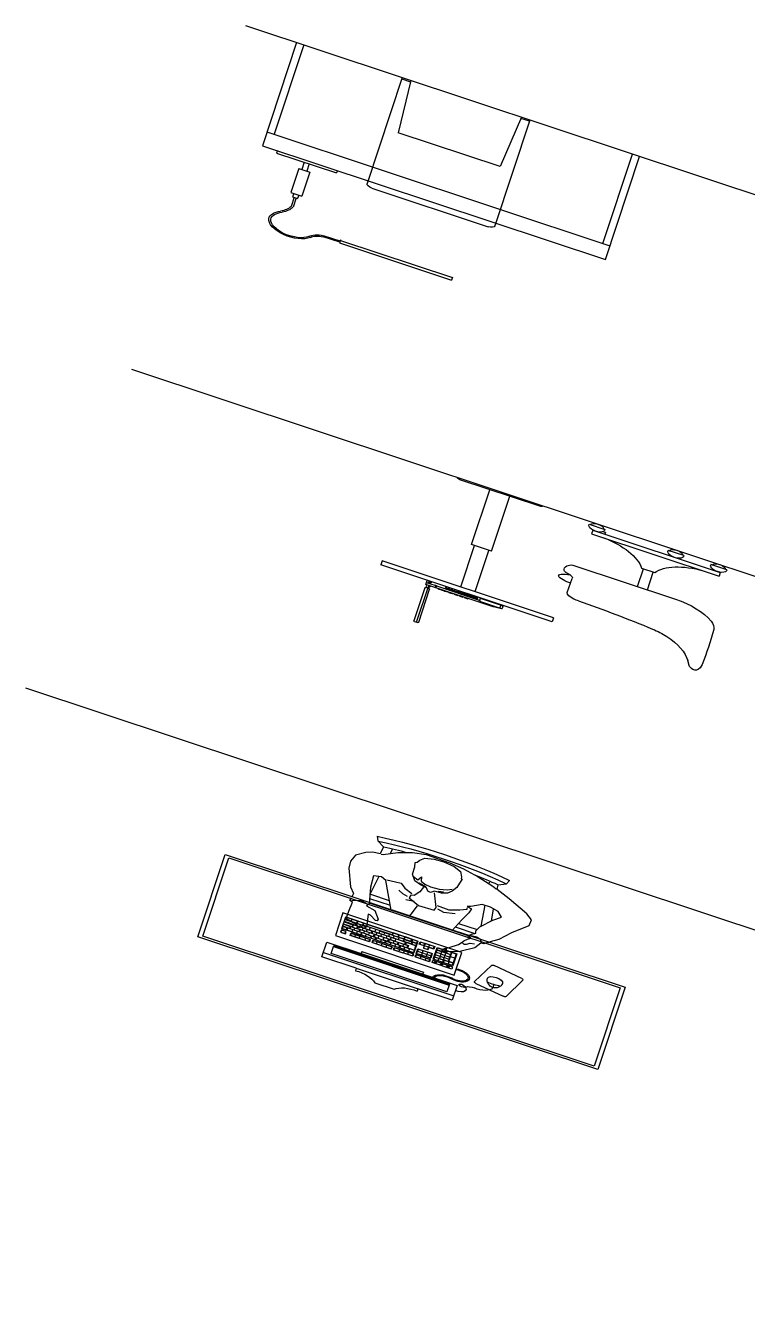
# Model space of a CAD drawing. Header units: millimetres. Extents: x -36495272392165 to 352544598049420, y -228287860276617 to 83349.
# Drawn here: x -31869831254196 to 9933534296035, y -134352182794684 to -60218412803924 of the extents above; entities that cross this region are included whole.
import ezdxf

# ---------------------------------------------------------------- set-up
doc = ezdxf.new("R2010")
doc.units = ezdxf.units.MM
doc.header["$MEASUREMENT"] = 0

# ---------------------------------------------------------------- blocks, each defined once
blk = doc.blocks.new('working_place (2)')
for p, q in [((1455.5, 13523.8), (1523.2, 13524)), ((1381.4, 13467.7), (1381.4, 13486.2)), ((1597.5, 13468.1), (1597.4, 13486.6)), ((1261.6, 13435.9), (1717.5, 13436.7)), ((1381.4, 13467.7), (1594.3, 13468.1)), ((1287.2, 13375.8), (1692, 13376.4)), ((1381.6, 13360.8), (1717.6, 13361.3)), ((1381.6, 13346.2), (1381.6, 13360.8)), ((1597.7, 13346.6), (1597.7, 13361.1)), ((1381.6, 13346.2), (1597.7, 13346.6)), ((1281.7, 13300), (1697.8, 13300.7)), ((1281.9, 13134.9), (1281.7, 13300)), ((1294.4, 13266), (1311.3, 13266)), ((1294.5, 13249.1), (1294.4, 13266)), ((1295.4, 13265), (1310.3, 13265)), ((1295.4, 13250.1), (1295.4, 13265)), ((1310.3, 13265), (1310.3, 13250.1)), ((1311.3, 13266), (1311.3, 13249.2)), ((1395.4, 13266.2), (1328.1, 13266.1)), ((1328.1, 13266.1), (1328.1, 13249.2)), ((1329.1, 13265.1), (1394.4, 13265.2)), ((1329.1, 13250.2), (1329.1, 13265.1)), ((1343.9, 13265.1), (1344, 13250.3)), ((1360.8, 13265.1), (1360.8, 13250.3)), ((1379.6, 13250.3), (1379.6, 13265.2)), ((1394.4, 13265.2), (1394.4, 13250.3)), ((1395.4, 13249.3), (1395.4, 13266.2)), ((1471.8, 13266.3), (1404.5, 13266.2)), ((1404.5, 13266.2), (1404.5, 13249.3)), ((1405.5, 13265.2), (1437.2, 13265.3)), ((1405.5, 13250.4), (1405.5, 13265.2)), ((1420.4, 13265.2), (1420.4, 13250.4)), ((1437.2, 13265.3), (1437.2, 13250.4)), ((1439.2, 13265.3), (1470.9, 13265.3)), ((1454, 13265.3), (1454, 13250.4)), ((1470.9, 13265.3), (1470.9, 13250.5)), ((1471.9, 13249.5), (1471.8, 13266.3)), ((1547.1, 13266.4), (1479.8, 13266.3)), ((1479.8, 13266.3), (1479.8, 13249.5)), ((1480.8, 13265.3), (1512.5, 13265.4)), ((1480.8, 13250.5), (1480.8, 13265.3)), ((1497.6, 13250.5), (1497.6, 13265.4)), ((1514.5, 13250.5), (1514.5, 13265.4)), ((1514.5, 13265.4), (1546.1, 13265.4)), ((1529.3, 13265.4), (1529.3, 13250.6)), ((1546.1, 13265.4), (1546.2, 13250.6)), ((1547.1, 13249.6), (1547.1, 13266.4)), ((1605.6, 13266.5), (1555, 13266.4)), ((1555, 13266.4), (1555, 13249.6)), ((1556.1, 13250.6), (1556.1, 13265.5)), ((1556.1, 13265.5), (1604.6, 13265.5)), ((1573, 13250.6), (1572.9, 13265.5)), ((1589.8, 13250.7), (1589.8, 13265.5)), ((1604.6, 13265.5), (1604.6, 13250.7)), ((1605.7, 13249.7), (1605.6, 13266.5)), ((1683.6, 13266.6), (1614.9, 13266.5)), ((1614.9, 13266.5), (1614.9, 13249.7)), ((1683.6, 13249.8), (1683.6, 13266.6)), ((1697.8, 13300.7), (1698.1, 13135.6)), ((1831.5, 13301.1), (1832.5, 13301.1)), ((1832, 13276.5), (1832, 13297.7)), ((1832.5, 13297.7), (1832.5, 13301.1)), ((1311.3, 13249.2), (1294.5, 13249.1)), ((1547.2, 13240.9), (1294.5, 13240.5)), ((1294.5, 13240.5), (1294.6, 13155.4)), ((1310.3, 13250.1), (1295.4, 13250.1)), ((1318.6, 13222.7), (1295.4, 13222.7)), ((1295.4, 13222.7), (1295.5, 13208)), ((1295.5, 13239.6), (1327.1, 13239.6)), ((1295.5, 13224.7), (1295.5, 13239.6)), ((1385.8, 13223), (1295.5, 13224.7)), ((1310.3, 13239.6), (1310.3, 13224.8)), ((1312.3, 13224.8), (1312.3, 13239.6)), ((1318.6, 13208.1), (1318.6, 13222.7)), ((1320.5, 13208), (1320.4, 13222.8)), ((1328.1, 13249.2), (1395.4, 13249.3)), ((1394.4, 13250.3), (1329.1, 13250.2)), ((1329.1, 13239.6), (1344, 13239.7)), ((1329.1, 13224.8), (1329.1, 13239.6)), ((1335.3, 13222.9), (1335.3, 13208)), ((1346, 13239.7), (1377.6, 13239.7)), ((1346, 13224.8), (1346, 13239.7)), ((1352.1, 13222.9), (1352.1, 13208)), ((1354.1, 13208.1), (1354.1, 13222.9)), ((1360.8, 13239.7), (1360.8, 13224.8)), ((1362.8, 13224.8), (1362.8, 13239.7)), ((1368.9, 13222.9), (1369, 13208.1)), ((1377.6, 13239.7), (1377.7, 13224.9)), ((1379.6, 13239.7), (1411.3, 13239.8)), ((1394.5, 13224.9), (1379.6, 13224.9)), ((1385.8, 13223), (1385.8, 13208.1)), ((1387.7, 13223), (1461.8, 13225)), ((1394.5, 13239.7), (1394.5, 13224.9)), ((1396.5, 13224.9), (1396.4, 13239.7)), ((1411.3, 13224.9), (1396.5, 13224.9)), ((1402.6, 13223), (1402.6, 13208.1)), ((1404.5, 13249.3), (1471.9, 13249.5)), ((1404.6, 13208.1), (1404.6, 13223)), ((1437.2, 13250.4), (1405.5, 13250.4)), ((1411.3, 13239.8), (1411.3, 13224.9)), ((1413.3, 13224.9), (1413.3, 13239.8)), ((1419.4, 13223), (1419.5, 13208.2)), ((1430.1, 13224.9), (1430.1, 13239.8)), ((1436.3, 13223), (1436.3, 13208.2)), ((1438.2, 13223), (1453.1, 13223.1)), ((1470.9, 13250.5), (1439.2, 13250.4)), ((1445, 13239.8), (1445, 13225)), ((1447, 13225), (1446.9, 13239.8)), ((1453.1, 13223.1), (1453.1, 13208.2)), ((1455.1, 13223.1), (1486.7, 13223.1)), ((1455.1, 13208.2), (1455.1, 13223.1)), ((1463.8, 13239.9), (1478.6, 13239.9)), ((1463.8, 13225), (1463.8, 13239.9)), ((1512.3, 13225.1), (1463.8, 13225)), ((1471.9, 13208.2), (1471.9, 13223.1)), ((1479.8, 13249.5), (1547.1, 13249.6)), ((1480.6, 13225), (1480.6, 13239.9)), ((1480.6, 13239.9), (1495.4, 13239.9)), ((1495.7, 13250.5), (1480.8, 13250.5)), ((1486.7, 13223.1), (1486.8, 13208.3)), ((1488.7, 13223.1), (1520.4, 13223.2)), ((1488.7, 13223.1), (1488.8, 13206.8)), ((1495.4, 13239.9), (1495.5, 13225.1)), ((1497.4, 13239.9), (1512.3, 13239.9)), ((1497.4, 13225.1), (1497.4, 13239.9)), ((1512.5, 13250.5), (1497.6, 13250.5)), ((1505.6, 13208.3), (1505.6, 13223.1)), ((1512.3, 13239.9), (1512.3, 13225.1)), ((1514.3, 13239.9), (1545.9, 13240)), ((1529.1, 13225.1), (1514.3, 13225.1)), ((1546.2, 13250.6), (1514.5, 13250.5)), ((1520.4, 13223.2), (1520.4, 13208.3)), ((1522.2, 13223.1), (1545.9, 13223.2)), ((1522.3, 13206.3), (1522.2, 13223.1)), ((1529.1, 13240), (1529.1, 13225.1)), ((1546, 13225.1), (1531.1, 13225.1)), ((1545.9, 13240), (1546, 13225.1)), ((1546.2, 13223.2), (1546.3, 13191.6)), ((1547.4, 13155.8), (1547.2, 13240.9)), ((1555, 13249.6), (1605.7, 13249.7)), ((1605.8, 13241.4), (1555, 13241.3)), ((1555, 13241.3), (1555, 13206.9)), ((1604.6, 13250.7), (1556.1, 13250.6)), ((1556.2, 13225.2), (1556.1, 13240)), ((1556.1, 13240), (1571, 13240)), ((1556.2, 13222.9), (1604.7, 13223)), ((1556.2, 13208), (1556.2, 13222.9)), ((1573, 13240), (1587.8, 13240.1)), ((1573, 13208.1), (1573, 13240)), ((1589.8, 13240.1), (1604.7, 13240.1)), ((1589.8, 13225.2), (1589.8, 13240.1)), ((1589.9, 13208.1), (1589.8, 13222.9)), ((1604.7, 13240.1), (1604.7, 13225.2)), ((1604.7, 13223), (1604.7, 13208.1)), ((1605.9, 13207), (1605.8, 13241.4)), ((1683.5, 13241.5), (1614.7, 13241.4)), ((1614.7, 13241.4), (1614.9, 13155.7)), ((1614.9, 13249.7), (1683.6, 13249.8)), ((1616.3, 13239.9), (1664.8, 13240)), ((1616.3, 13225.1), (1616.3, 13239.9)), ((1631.2, 13225.1), (1616.3, 13225.1)), ((1616.3, 13223), (1648, 13223)), ((1616.4, 13174.3), (1616.3, 13223)), ((1620.2, 13258.5), (1620.2, 13256.1)), ((1620.2, 13258.5), (1628, 13258.5)), ((1620.2, 13256.1), (1628, 13256.1)), ((1628, 13256.1), (1628, 13258.5)), ((1631.2, 13239.9), (1631.2, 13225.1)), ((1681.7, 13225.2), (1633.2, 13225.1)), ((1633.2, 13174.3), (1633.2, 13223)), ((1649.9, 13258.6), (1642.1, 13258.6)), ((1642.1, 13258.6), (1642.1, 13256.1)), ((1642.1, 13256.1), (1649.9, 13256.1)), ((1648, 13240), (1648, 13225.1)), ((1648, 13223), (1648.1, 13174.3)), ((1649.9, 13256.1), (1649.9, 13258.6)), ((1650, 13225.1), (1650, 13240)), ((1650, 13223), (1664.8, 13223.1)), ((1664.8, 13223.1), (1664.9, 13174.4)), ((1672.8, 13258.6), (1665, 13258.6)), ((1665, 13258.6), (1665, 13256.2)), ((1665, 13256.2), (1672.8, 13256.2)), ((1666.8, 13240), (1681.6, 13240)), ((1666.8, 13225.1), (1666.8, 13240)), ((1666.8, 13223), (1666.9, 13157.6)), ((1681.6, 13223), (1666.8, 13223)), ((1672.8, 13256.2), (1672.8, 13258.6)), ((1681.6, 13240), (1681.7, 13225.2)), ((1681.7, 13157.6), (1681.6, 13223)), ((1683.7, 13155.9), (1683.5, 13241.5)), ((1295.5, 13208), (1318.6, 13208.1)), ((1325.1, 13206.1), (1295.5, 13206)), ((1295.5, 13206), (1295.5, 13191.1)), ((1295.5, 13191.1), (1325.2, 13191.2)), ((1333, 13188.8), (1295.5, 13188.8)), ((1295.5, 13188.8), (1295.6, 13173.9)), ((1322.5, 13177.2), (1316.7, 13170.5)), ((1335.3, 13208), (1320.5, 13208)), ((1334.8, 13180.1), (1322.5, 13177.2)), ((1325.2, 13191.2), (1325.1, 13206.1)), ((1326.9, 13206.1), (1352.1, 13208)), ((1326.9, 13191.2), (1326.9, 13206.1)), ((1366.7, 13188.8), (1326.9, 13191.2)), ((1333, 13173.9), (1333, 13188.8)), ((1344.4, 13191.2), (1334.8, 13180.1)), ((1335, 13188.7), (1335.6, 13156.5)), ((1341.7, 13206.1), (1341.7, 13191.3)), ((1343.7, 13206.1), (1459.5, 13206.3)), ((1343.7, 13191.3), (1343.7, 13206.1)), ((1350.3, 13195.8), (1344.4, 13191.2)), ((1349.9, 13188.8), (1349.9, 13173.9)), ((1358, 13175.5), (1350.3, 13195.8)), ((1360.5, 13191.3), (1360.5, 13206.1)), ((1375.4, 13191.3), (1360.5, 13191.3)), ((1366.7, 13188.8), (1366.7, 13173.9)), ((1368.7, 13188.8), (1501.4, 13189)), ((1368.7, 13173.9), (1368.7, 13188.8)), ((1375.4, 13206.2), (1375.4, 13191.3)), ((1495.2, 13191.5), (1375.4, 13191.3)), ((1383.5, 13188.8), (1383.6, 13174)), ((1392.2, 13206.2), (1392.2, 13191.3)), ((1394.2, 13191.3), (1394.2, 13206.2)), ((1402.4, 13174), (1402.4, 13188.9)), ((1409, 13206.2), (1409.1, 13191.4)), ((1417.2, 13188.9), (1417.2, 13174)), ((1425.9, 13206.2), (1425.9, 13191.4)), ((1434, 13188.9), (1434.1, 13174.1)), ((1444.7, 13191.4), (1444.7, 13206.3)), ((1450.9, 13188.9), (1450.9, 13174.1)), ((1452.8, 13188.9), (1467.7, 13189)), ((1486.8, 13208.3), (1455.1, 13208.2)), ((1459.5, 13206.3), (1459.5, 13191.4)), ((1459.5, 13206.3), (1478.3, 13206.3)), ((1467.7, 13189), (1467.7, 13174.1)), ((1476.4, 13206.3), (1476.4, 13191.5)), ((1478.3, 13206.3), (1520.4, 13208.3)), ((1484.5, 13189), (1484.5, 13174.1)), ((1510, 13191.5), (1495.2, 13191.5)), ((1503.3, 13156.8), (1501.4, 13189)), ((1529.2, 13189), (1503.3, 13188.9)), ((1503.3, 13188.9), (1503.3, 13174.6)), ((1510, 13206.4), (1510, 13191.5)), ((1511.6, 13191.6), (1511.6, 13206.3)), ((1511.6, 13206.3), (1522.3, 13206.3)), ((1546.3, 13191.6), (1511.9, 13191.6)), ((1529.2, 13174.6), (1529.2, 13189)), ((1531.4, 13189.1), (1546.2, 13189.1)), ((1531.4, 13174.2), (1531.4, 13189.1)), ((1546.2, 13189.1), (1546.3, 13174.2)), ((1555, 13206.9), (1605.9, 13207)), ((1604.7, 13208.1), (1556.2, 13208)), ((1573.1, 13189.1), (1571.1, 13157.1)), ((1572.1, 13190), (1588.9, 13190.1)), ((1572.1, 13173.4), (1572.1, 13190)), ((1573.1, 13189.1), (1587.9, 13189.1)), ((1587.9, 13189.1), (1587.9, 13174.2)), ((1588.9, 13190.1), (1588.9, 13173.4)), ((1648, 13208.2), (1616.4, 13208.1)), ((1616.4, 13189.1), (1631.2, 13189.2)), ((1633.2, 13189.2), (1664.9, 13191.4)), ((1664.9, 13208.2), (1650, 13208.2)), ((1681.7, 13189.2), (1666.8, 13189.2)), ((1698.1, 13135.6), (1281.9, 13134.9)), ((1294.6, 13155.4), (1547.4, 13155.8)), ((1295.5, 13171.3), (1356.6, 13171.4)), ((1295.5, 13156.5), (1295.5, 13171.3)), ((1335.6, 13156.5), (1295.5, 13156.5)), ((1295.6, 13173.9), (1333, 13173.9)), ((1298.4, 13165), (1298.1, 13110.8)), ((1316.7, 13170.5), (1298.4, 13165)), ((1316.5, 13156.5), (1316.5, 13171.4)), ((1349.9, 13173.9), (1335.1, 13173.9)), ((1337.5, 13156.5), (1337.5, 13171.4)), ((1356.6, 13156.6), (1337.5, 13156.5)), ((1366.7, 13173.9), (1351.9, 13173.9)), ((1356.6, 13171.4), (1356.6, 13156.6)), ((1370.5, 13176.4), (1358, 13175.5)), ((1459.5, 13171.6), (1358.6, 13171.4)), ((1358.6, 13171.4), (1358.7, 13156.6)), ((1358.7, 13156.6), (1459.5, 13156.8)), ((1362.2, 13088.3), (1370.5, 13176.4)), ((1467.7, 13174.1), (1419.2, 13174)), ((1459.5, 13156.8), (1459.5, 13171.6)), ((1461.2, 13171.6), (1501.3, 13171.7)), ((1461.2, 13156.7), (1461.2, 13171.6)), ((1501.4, 13156.8), (1461.2, 13156.7)), ((1501.4, 13174.2), (1469.7, 13174.1)), ((1480.3, 13171.6), (1480.4, 13156.8)), ((1482.2, 13156.8), (1482.2, 13171.6)), ((1501.3, 13171.7), (1501.4, 13156.8)), ((1503.3, 13174.6), (1546.3, 13174.2)), ((1503.3, 13171.7), (1526.8, 13171.7)), ((1526.8, 13156.9), (1503.3, 13156.8)), ((1526.8, 13171.7), (1526.8, 13156.9)), ((1528.5, 13171.7), (1546.2, 13171.7)), ((1528.5, 13156.9), (1528.5, 13171.7)), ((1546.3, 13156.9), (1528.5, 13156.9)), ((1546.2, 13171.7), (1546.3, 13156.9)), ((1554.9, 13173.4), (1555, 13155.6)), ((1604.8, 13172), (1554.9, 13173.4)), ((1555, 13155.6), (1606.1, 13155.7)), ((1556.3, 13157.1), (1556.3, 13171.9)), ((1571.1, 13157.1), (1556.3, 13157.1)), ((1573.1, 13157.1), (1573.1, 13171.9)), ((1604.8, 13157.1), (1573.1, 13157.1)), ((1587.9, 13172), (1588, 13157.1)), ((1606.1, 13173.5), (1588.9, 13173.4)), ((1604.8, 13172), (1604.8, 13157.1)), ((1606.1, 13155.7), (1606.1, 13173.5)), ((1614.9, 13155.7), (1683.7, 13155.9)), ((1648.1, 13174.3), (1616.4, 13174.3)), ((1648.1, 13172.4), (1616.4, 13172.3)), ((1616.4, 13172.3), (1616.4, 13157.4)), ((1616.4, 13157.4), (1648.1, 13157.5)), ((1637.4, 13172.7), (1631.7, 13166)), ((1631.7, 13166), (1647.5, 13148.4)), ((1647.5, 13148.4), (1637, 13149.7)), ((1637, 13149.7), (1653, 13130)), ((1690.3, 13132.7), (1637.4, 13172.7)), ((1648.1, 13157.5), (1648.1, 13172.4)), ((1664.9, 13174.4), (1650.1, 13174.3)), ((1650.1, 13157.5), (1650.1, 13172.4)), ((1664.9, 13157.6), (1650.1, 13157.5)), ((1664.9, 13172.4), (1664.9, 13157.6)), ((1666.9, 13157.6), (1681.7, 13157.6)), ((1298.1, 13110.8), (1300.8, 13044.2)), ((1391.7, 13113.3), (1370.5, 13088.9)), ((1379.6, 13049.9), (1398.9, 13099.2)), ((1398, 13111.7), (1391.7, 13113.3)), ((1398.9, 13099.2), (1398, 13111.7)), ((1653, 13130), (1678.8, 13090.2)), ((1733.9, 13077.5), (1690.3, 13132.7)), ((1349.2, 13037.3), (1379.6, 13049.9)), ((1370.5, 13088.9), (1362.2, 13088.3)), ((1678.8, 13090.2), (1688.7, 13067.9)), ((1688.7, 13067.9), (1691.7, 13055.7)), ((1690.1, 13071), (1696, 13076.7)), ((1691.7, 13055.7), (1701.5, 13035.5)), ((1696, 13076.7), (1703.9, 13069.8)), ((1703.9, 13069.8), (1714.4, 13055.8)), ((1714.4, 13055.8), (1728.5, 13051.5)), ((1747.5, 13032.6), (1733.9, 13077.5)), ((1300.8, 13044.2), (1290.7, 13039.3)), ((1290.7, 13039.3), (1292.4, 13016.6)), ((1294.6, 12985.4), (1292.7, 13011.3)), ((1327.9, 13015.9), (1296.4, 13033.5)), ((1346.2, 13021.4), (1327.9, 13015.9)), ((1342, 12905.4), (1354.7, 13018.9)), ((1354.7, 13018.9), (1349.2, 13037.3)), ((1353.9, 13011.4), (1699.2, 13011.9)), ((1430.4, 13011.5), (1382.9, 12829.1)), ((1494.6, 13011.6), (1498, 12995.8)), ((1663.9, 12920.2), (1643.8, 13011.8)), ((1710.8, 13021.6), (1699, 13012.4)), ((1699, 13012.4), (1708.6, 12994.3)), ((1701.5, 13035.5), (1710.8, 13021.6)), ((1744.9, 13011.5), (1728.9, 13002)), ((1749.9, 13028.6), (1744.9, 13011.5)), ((1758, 13031.2), (1747.5, 13032.6)), ((1768.2, 13015.1), (1758, 13031.2)), ((1770.1, 13012), (1776.8, 13001.3)), ((1278.6, 12946.7), (1294.6, 12985.4)), ((1350.5, 12981.4), (1422.6, 12981.5)), ((1498, 12995.8), (1509.3, 12925.8)), ((1650.4, 12981.9), (1719.3, 12982)), ((1708.6, 12994.3), (1722.2, 12978.6)), ((1728.9, 13002), (1709.8, 13006.9)), ((1722.2, 12978.6), (1719.1, 12963.8)), ((1776.8, 13001.3), (1802.2, 12967.7)), ((1802.2, 12967.7), (1834.4, 12897)), ((1253.8, 12828.1), (1278.6, 12946.7)), ((1356.8, 12818.1), (1347.7, 12951.4)), ((1348.5, 12951.4), (1414.8, 12951.5)), ((1657, 12951.9), (1722, 12952)), ((1719.1, 12963.8), (1728, 12926.9)), ((1728, 12926.9), (1762.3, 12856.4)), ((1339.6, 12823.9), (1342, 12905.4)), ((1450.1, 12879.8), (1434.6, 12864.1)), ((1468.3, 12887.4), (1450.1, 12879.8)), ((1494.1, 12905.9), (1466.6, 12912.3)), ((1474.3, 12892), (1511.7, 12921.8)), ((1477.8, 12871.4), (1474.3, 12892)), ((1511.7, 12921.8), (1566.2, 12917.3)), ((1569.8, 12896.7), (1549.4, 12803.5)), ((1566.2, 12917.3), (1569.8, 12896.7)), ((1571, 12880.1), (1612.4, 12883.1)), ((1575.7, 12901.3), (1597.9, 12911.3)), ((1597.9, 12911.3), (1636.5, 12895.3)), ((1612.4, 12883.1), (1647.4, 12860.6)), ((1678.6, 12860.8), (1663.9, 12920.2)), ((1731.5, 12919.8), (1722.1, 12775.6)), ((1834.4, 12897), (1882.1, 12812.8)), ((1434, 12814), (1451, 12838.2)), ((1451, 12838.2), (1478.9, 12856.8)), ((1488.6, 12865.9), (1477.8, 12871.4)), ((1501.7, 12829.3), (1488.6, 12865.9)), ((1647.4, 12860.6), (1669.7, 12839.3)), ((1669.7, 12839.3), (1668.3, 12830.8)), ((1683.1, 12827.7), (1678.6, 12860.8)), ((1758, 12865.2), (1752.5, 12780.6)), ((1762.3, 12856.4), (1785.8, 12818.4)), ((1251, 12780), (1253.8, 12828.1)), ((1365.2, 12815.3), (1339.6, 12823.9)), ((1382.9, 12829.1), (1365.2, 12815.3)), ((1385.5, 12823), (1415.1, 12816.8)), ((1415.1, 12816.8), (1434, 12814)), ((1508.7, 12790.2), (1501.7, 12829.3)), ((1526.1, 12808.1), (1519, 12789.1)), ((1536, 12810.2), (1526.1, 12808.1)), ((1548, 12793.4), (1536, 12810.2)), ((1666.8, 12822.4), (1683.1, 12827.7)), ((1677.7, 12814.8), (1666.8, 12822.4)), ((1711.8, 12775.6), (1677.7, 12814.8)), ((1785.8, 12818.4), (1769.3, 12788.1)), ((1882.1, 12812.8), (1883.1, 12769.1)), ((1261, 12728.6), (1251, 12780)), ((1474.9, 12766.9), (1460.3, 12730)), ((1466, 12741.5), (1482.6, 12755)), ((1496.7, 12783), (1474.9, 12766.9)), ((1482.6, 12755), (1491.6, 12727.5)), ((1489.6, 12773), (1515.7, 12781.9)), ((1491.6, 12727.5), (1494.9, 12755.9)), ((1494.9, 12755.9), (1509.9, 12767.6)), ((1519, 12789.1), (1496.7, 12783)), ((1509.9, 12767.6), (1530.6, 12772.6)), ((1530.6, 12772.6), (1560.7, 12769.5)), ((1571.2, 12790.5), (1548, 12793.4)), ((1559, 12786.4), (1576.4, 12779.2)), ((1560.7, 12769.5), (1586.4, 12755.4)), ((1590.9, 12777.3), (1571.2, 12790.5)), ((1586.4, 12755.4), (1601.5, 12740.7)), ((1602.9, 12755.2), (1590.9, 12777.3)), ((1613.7, 12720.6), (1602.9, 12755.2)), ((1741, 12775.6), (1711.8, 12775.6)), ((1769.3, 12788.1), (1741, 12775.6)), ((1883.1, 12769.1), (1862.3, 12740.5)), ((1290.9, 12689), (1261, 12728.6)), ((1460.3, 12730), (1460.6, 12676.2)), ((1618.3, 12685.4), (1613.7, 12720.6)), ((1862.3, 12740.5), (1791.5, 12681.2)), ((1313, 12671.8), (1290.9, 12689)), ((1337.1, 12666.1), (1313, 12671.8)), ((1460.6, 12676.2), (1456.5, 12646.7)), ((1622.6, 12654.5), (1618.3, 12685.4)), ((1791.5, 12681.2), (1743.7, 12645.7)), ((1340.7, 12612.6), (1337.1, 12666.1)), ((1341.1, 12665.2), (1346.9, 12663.8)), ((1346.9, 12663.8), (1391.8, 12619.1)), ((1370.7, 12614.7), (1368.8, 12642)), ((1456.5, 12646.7), (1463.1, 12640.9)), ((1463.1, 12640.9), (1468.6, 12622.5)), ((1609.3, 12607.6), (1617.3, 12641.6)), ((1617.3, 12641.6), (1618.5, 12654.2)), ((1618.5, 12654.2), (1622.6, 12654.5)), ((1670, 12603.7), (1726.3, 12632.7)), ((1712.3, 12625.5), (1711.6, 12615.2)), ((1726.3, 12632.7), (1739.6, 12642.6)), ((1743.7, 12645.7), (1741.6, 12613.3)), ((1309.4, 12558.1), (1316.2, 12587.3)), ((1316.2, 12587.3), (1340.7, 12612.6)), ((1391.8, 12619.1), (1437.9, 12587)), ((1437.9, 12587), (1482.7, 12571.4)), ((1468.6, 12622.5), (1482.9, 12598.5)), ((1482.9, 12598.5), (1513.1, 12584)), ((1513.1, 12584), (1546.7, 12580.2)), ((1546.7, 12580.2), (1583.5, 12589.1)), ((1565.9, 12573.2), (1615.2, 12583)), ((1583.5, 12589.1), (1609.3, 12607.6)), ((1615.2, 12583), (1670, 12603.7)), ((1741.6, 12613.3), (1766.2, 12588.1)), ((1766.2, 12588.1), (1773.1, 12558.9)), ((1482.7, 12571.4), (1565.9, 12573.2)), ((46.1, 12349.5), (20372.3, 12349.5)), ((1199.4, 10825.3), (1199.4, 11065.3)), ((1202.4, 11068.3), (1213.4, 11068.3)), ((1209.4, 11068.3), (1209.4, 10802.3)), ((1216.4, 11065.3), (1216.4, 10825.3)), ((1434.9, 10802.3), (1199.4, 10802.3)), ((1199.4, 10802.3), (1199.4, 10772.3)), ((1213.4, 10822.3), (1202.4, 10822.3)), ((1203.4, 10822.3), (1203.4, 10802.3)), ((1211.4, 10814.3), (1211.4, 10822.3)), ((1243.3, 10802.3), (1243.8, 10803.7)), ((1257.3, 10803.7), (1257.8, 10802.3)), ((1261.3, 10802.3), (1261.8, 10803.7)), ((1275.3, 10803.7), (1275.8, 10802.3)), ((1279.3, 10802.3), (1279.8, 10803.7)), ((1293.3, 10803.7), (1293.8, 10802.3)), ((1297.3, 10802.3), (1297.8, 10803.7)), ((1311.3, 10803.7), (1311.8, 10802.3)), ((1315.3, 10802.3), (1315.8, 10803.7)), ((1329.3, 10803.7), (1329.8, 10802.3)), ((1333.3, 10802.3), (1333.8, 10803.7)), ((1347.3, 10803.7), (1347.8, 10802.3)), ((1463.3, 10796.9), (1435.8, 10802.1)), ((1636.8, 10771.7), (1036.8, 10771.7)), ((1036.8, 10741.7), (1036.8, 10771.7)), ((1229.5, 10789.6), (1199.4, 10789.6)), ((1205.2, 10779.6), (1207.5, 10781.8)), ((1205.2, 10779.8), (1205.2, 10779.2)), ((1205.5, 10778.1), (1209.3, 10781.8)), ((1206.5, 10777.3), (1211, 10781.8)), ((1212.8, 10781.8), (1207.2, 10781.8)), ((1207.2, 10777.2), (1212.8, 10777.2)), ((1208.1, 10777.2), (1212.8, 10781.8)), ((1209.9, 10777.2), (1214.1, 10781.4)), ((1211.6, 10777.2), (1214.8, 10780.3)), ((1213.6, 10777.3), (1214.7, 10778.4)), ((1214.8, 10779.2), (1214.8, 10779.8)), ((1231, 10789.5), (1232.8, 10791.2)), ((1231.8, 10788.4), (1233.8, 10790.5)), ((1384.6, 10789.6), (1235.5, 10789.6)), ((1263.3, 10789.6), (1263.3, 10781.3)), ((1263.3, 10781.3), (1318.2, 10781.6)), ((1264.7, 10777.1), (1265.5, 10778)), ((1264.9, 10775.6), (1267, 10777.7)), ((1266.2, 10775.1), (1267.6, 10776.5)), ((1267.3, 10785.9), (1267.3, 10789.6)), ((1271.3, 10785.9), (1271.3, 10789.6)), ((1274.6, 10776.4), (1276.2, 10778.1)), ((1275.2, 10775.4), (1277.3, 10777.4)), ((1279.3, 10785.9), (1279.3, 10789.6)), ((1283.8, 10785.9), (1283.8, 10789.6)), ((1284.7, 10776), (1286.7, 10778)), ((1285.7, 10775.2), (1287.5, 10777)), ((1287.8, 10785.9), (1287.8, 10789.6)), ((1294.4, 10773.7), (1294.4, 10779.7)), ((1294.4, 10779.7), (1318.2, 10776.5)), ((1295.3, 10785.9), (1295.3, 10789.6)), ((1299.8, 10785.9), (1299.8, 10789.6)), ((1303.3, 10785.9), (1303.3, 10789.6)), ((1307.8, 10785.9), (1307.8, 10789.6)), ((1313.6, 10775.2), (1313.6, 10789.6)), ((1319.5, 10789.6), (1319.5, 10775.2)), ((1321.8, 10788.3), (1323.1, 10789.6)), ((1321.8, 10786.6), (1324.9, 10789.6)), ((1321.8, 10775.2), (1321.8, 10789.6)), ((1321.8, 10784.8), (1323.7, 10786.7)), ((1321.8, 10783), (1323.7, 10784.9)), ((1321.8, 10781.3), (1324.2, 10783.6)), ((1321.8, 10779.5), (1325.1, 10782.7)), ((1321.8, 10775.9), (1323.7, 10777.8)), ((1322.8, 10775.2), (1324.5, 10776.8)), ((1324.5, 10775.2), (1325.5, 10776.2)), ((1374.1, 10782.7), (1324.7, 10782.7)), ((1324.7, 10776.2), (1374.1, 10776.2)), ((1325.6, 10788.6), (1326.6, 10789.6)), ((1326.1, 10782), (1326.8, 10782.7)), ((1328.1, 10775.2), (1329.1, 10776.2)), ((1329.2, 10788.6), (1330.2, 10789.6)), ((1329.7, 10782), (1330.4, 10782.7)), ((1329.8, 10775.2), (1330.8, 10776.2)), ((1330.9, 10788.6), (1331.9, 10789.6)), ((1331.6, 10775.2), (1332.6, 10776.2)), ((1333.2, 10782), (1333.9, 10782.7)), ((1333.4, 10775.2), (1334.4, 10776.2)), ((1334.5, 10788.6), (1335.5, 10789.6)), ((1335.1, 10775.2), (1336.1, 10776.2)), ((1336.2, 10788.6), (1337.2, 10789.6)), ((1336.9, 10775.2), (1337.9, 10776.2)), ((1338.5, 10782), (1339.2, 10782.7)), ((1339.8, 10788.6), (1340.8, 10789.6)), ((1340.5, 10775.2), (1341.5, 10776.2)), ((1343.3, 10788.6), (1344.3, 10789.6)), ((1345.1, 10788.6), (1346.1, 10789.6)), ((1345.6, 10782), (1346.3, 10782.7)), ((1345.8, 10775.2), (1346.8, 10776.2)), ((1348.6, 10788.6), (1349.6, 10789.6)), ((1349.3, 10775.2), (1350.3, 10776.2)), ((1350.4, 10788.6), (1351.4, 10789.6)), ((1350.9, 10782), (1351.6, 10782.7)), ((1351.1, 10775.2), (1352.1, 10776.2)), ((1352.7, 10782), (1353.3, 10782.7)), ((1355.7, 10788.6), (1356.7, 10789.6)), ((1356.2, 10782), (1356.9, 10782.7)), ((1356.4, 10775.2), (1357.4, 10776.2)), ((1357.5, 10788.6), (1358.5, 10789.6)), ((1358, 10782), (1358.6, 10782.7)), ((1358.1, 10775.2), (1359.1, 10776.2)), ((1359.9, 10775.2), (1360.9, 10776.2)), ((1361, 10788.6), (1362, 10789.6)), ((1361.7, 10775.2), (1362.7, 10776.2)), ((1362.8, 10788.6), (1363.8, 10789.6)), ((1363.3, 10782), (1363.9, 10782.7)), ((1364.5, 10788.6), (1365.5, 10789.6)), ((1365.2, 10775.2), (1366.2, 10776.2)), ((1366.8, 10782), (1367.5, 10782.7)), ((1368.1, 10788.6), (1369.1, 10789.6)), ((1368.7, 10775.2), (1369.7, 10776.2)), ((1370.5, 10775.2), (1371.5, 10776.2)), ((1371.6, 10788.6), (1372.6, 10789.6)), ((1372.1, 10782), (1372.8, 10782.7)), ((1372.3, 10775.2), (1373.3, 10776.2)), ((1373.4, 10788.6), (1374.4, 10789.6)), ((1373.9, 10782), (1377, 10785.2)), ((1374, 10775.2), (1377, 10778.1)), ((1374.4, 10787.9), (1376.1, 10789.6)), ((1374.7, 10781.1), (1377, 10783.4)), ((1375.1, 10786.8), (1377, 10788.7)), ((1375.1, 10787.6), (1375.1, 10783.7)), ((1375.1, 10779.8), (1377, 10781.7)), ((1375.1, 10777.2), (1375.1, 10781)), ((1375.8, 10775.2), (1377, 10776.4)), ((1377, 10789.6), (1377, 10775.2)), ((1384.6, 10773.3), (1384.6, 10789.6)), ((1388.4, 10774.2), (1462.4, 10774.3)), ((1389.6, 10794.6), (1455.2, 10794.6)), ((1458.2, 10791.6), (1458.2, 10774.3)), ((1465.4, 10777.3), (1465.4, 10794.1)), ((1636.8, 10741.7), (1636.8, 10771.7)), ((1636.8, 10741.7), (1036.8, 10741.7)), ((1311.8, 10741.7), (1311.8, 10441.7)), ((1361.8, 10741.7), (1361.8, 10441.7)), ((1301.8, 10441.7), (1301.8, 10041.7)), ((1371.8, 10441.7), (1301.8, 10441.7)), ((1371.8, 10441.7), (1371.8, 10041.7)), ((1868.8, 10355.4), (1868.8, 10226.1)), ((1903.3, 10355.4), (1903.3, 10226.1)), ((1862.3, 10226.1), (1908.2, 10226.1)), ((1668.6, 10109.7), (2115, 10109.7)), ((1668.6, 10083.7), (1668.6, 10109.7)), ((1668.6, 10083.7), (2115, 10083.7)), ((1711.5, 10071.7), (1711.5, 10083.7)), ((2115, 10083.7), (2115, 10109.7)), ((46.1, 10031.7), (20372.3, 10031.7)), ((1476.8, 10041.7), (1196.8, 10041.7)), ((1650.9, 10051.4), (1706.3, 10051.4)), ((1711.5, 10071.7), (1701.6, 10071.7)), ((1982.7, 10051.4), (1927.3, 10051.4)), ((2132.7, 10051.4), (2077.3, 10051.4)), ((570, 8745.9), (512, 8745.9)), ((570, 8738.9), (512, 8738.9)), ((570, 8751.8), (962, 8751.8)), ((570, 8729.4), (570, 8751.8)), ((570, 8732.9), (962, 8732.9)), ((962, 8729.4), (962, 8751.8)), ((379.2, 8551.2), (379.2, 8618.1)), ((386.2, 8551.2), (386.2, 8618.9)), ((373.9, 8526.7), (373.9, 8551.2)), ((373.9, 8551.2), (391.4, 8551.2)), ((391.4, 8526.7), (391.4, 8551.2)), ((363.4, 8526.7), (401.9, 8526.7)), ((363.4, 8351.7), (363.4, 8526.7)), ((401.9, 8351.7), (401.9, 8526.7)), ((363.4, 8351.7), (401.9, 8351.7)), ((373.9, 8299.2), (373.9, 8351.7)), ((391.4, 8299.2), (391.4, 8351.7)), ((277.7, 8299.2), (487.7, 8299.2)), ((277.7, 8281.7), (277.7, 8299.2)), ((487.7, 8281.7), (487.7, 8299.2)), ((594.8, 7531.7), (594.8, 8301.7)), ((614.8, 8321.7), (1021.6, 8321.7)), ((1041.6, 7531.7), (1041.6, 8301.7)), ((225.3, 7531.7), (225.3, 8281.7)), ((225.3, 8281.7), (1425.3, 8281.7)), ((1425.3, 8281.7), (1425.3, 7531.7)), ((225.3, 8181.7), (1425.3, 8181.7)), ((250.3, 7531.7), (250.3, 8181.7)), ((1400.3, 8181.7), (1400.3, 7531.7)), ((624.8, 7531.7), (639.8, 7901.4)), ((996.6, 7901.4), (639.8, 7901.4)), ((1011.6, 7531.7), (996.6, 7901.4)), ((46.1, 7531.7), (20372.3, 7531.7)), ((594.8, 7540.3), (624.8, 7540.3)), ((1041.6, 7540.3), (1011.6, 7540.3))]:
    blk.add_line(p, q)
for points in [[(2249.1, 13007.1), (2249.1, 13607.1), (849.1, 13607.1), (849.1, 13007.1)], [(2234.1, 13022.1), (2234.1, 13592.1), (864.1, 13592.1), (864.1, 13022.1)], [(1692, 13369.8), (1691.9, 13426.3), (1287.2, 13425.7), (1287.3, 13369.1)], [(1451.4, 13363.4), (1468.2, 13363.4), (1468.2, 13365.9), (1451.4, 13365.9)], [(1472.8, 13363.4), (1489.6, 13363.4), (1489.6, 13365.9), (1472.8, 13365.9)], [(1494.2, 13363.4), (1511.1, 13363.5), (1511.1, 13366), (1494.2, 13365.9)], [(1515.7, 13363.5), (1532.5, 13363.5), (1532.5, 13366), (1515.7, 13366)]]:
    blk.add_lwpolyline(points, close=True)
for points in [[(1381.4, 13467.7), (1261.5, 13467.5), (1261.7, 13360.6), (1381.6, 13360.8)], [(1717.6, 13361.3), (1717.4, 13468.3), (1597.5, 13468.1)]]:
    blk.add_lwpolyline(points)
for points in [[(1697.9, 13259.3, 1.506492), (1692, 13325.1, -0.49467), (1631.3, 13361.2)], [(1697.9, 13254, 1.469521), (1689.9, 13329.7, -0.488216), (1636.3, 13361.2)], [(2001.8, 10355.4, 0.231847), (2136.5, 10421.4, 0.160183), (2154, 10470.7, 0.012081), (2154, 10726.2, 0.109392), (2142, 10774.7, 0.379079), (2130.2, 10778.4, 0.197903), (2114, 10759.6), (2104.3, 10730, -0.188841), (2012.9, 10618.9, -0.090572), (1960.4, 10601.1, -0.029188), (1698, 10577.6, 0.037496), (1680.8, 10575.8, 0.318476), (1653.4, 10547.6), (1655, 10445.3, -0.256197), (1644.1, 10424.6), (1632.3, 10421, 0.238702), (1620.4, 10410.3, 0.160431), (1624.7, 10372.6, 0.169935), (1641.9, 10355.4), (2001.8, 10355.4)], [(1654.5, 10477.7), (1641.4, 10477.1, 0.162131), (1614.9, 10466.7, 0.461185), (1614.6, 10440.1, 0.103329), (1644.1, 10424.6, 0.179132)], [(512, 8745.9, -0.236991), (472.8, 8779, 0.736325), (321.6, 8745.6, 0.20517), (350.6, 8671.2, 0.20517)], [(512, 8738.9, -0.246547), (466.6, 8775.7, 0.733756), (328.6, 8745.3, 0.209171), (356.9, 8674.6, 0.209171)]]:
    blk.add_lwpolyline(points, format="xyb")
blk.add_lwpolyline([(1774.1, 13307.4), (1874.1, 13332.7, -0.414214), (1883.2, 13327.3), (1919.3, 13185, -0.414214), (1913.9, 13175.9), (1813.8, 13150.5, -0.414214), (1804.7, 13156), (1768.6, 13298.3, -0.414214)], format="xyb", close=True)
for centre, radius in [((1232.5, 10789.7), 3), ((1232.5, 10789.7), 1.5), ((1266.1, 10776.6), 2.5), ((1266.1, 10776.6), 1.5), ((1276.1, 10776.6), 2.5), ((1276.1, 10776.6), 1.5), ((1286.1, 10776.6), 2.5), ((1286.1, 10776.6), 1.5)]:
    blk.add_circle(centre, radius)
for centre, radius, start, end in [((1393.5, 13554.2), 69.1, 259.9496, 333.9149), ((1585.2, 13554.5), 69.1, 206.2718, 280.2371), ((1721.7, 13371.1), 28.6, 296.8681, 98.4262), ((1730.9, 13353), 8.31, 110.4491, 296.8681), ((1733.2, 13346.8), 14.9, 27.8498, 110.4491), ((1769.2, 13365.9), 25.8, 207.8498, 281.8751), ((1784.4, 13293.4), 48.2, 9.1572, 101.8751), ((1832.2, 13186.4), 90.1, 75.5309, 104.6558), ((1832.1, 13251), 26.8, 184.7113, 355.4754), ((1539.6, 13547), 985.4, 256.9746, 283.1249), ((1539.6, 13547), 955.4, 258.0566, 262.83), ((1539.6, 13547), 955.4, 277.0914, 282.0735), ((1539.6, 13547), 1015.4, 256.8938, 283.2929), ((1202.4, 11065.3), 3, 90, 180), ((1213.4, 11065.3), 3, 0, 90), ((1202.4, 10825.3), 3, 180, 270), ((1206.5, 10808.3), 7.72, 309.0984, 50.8324), ((1213.4, 10825.3), 3, 270, 0), ((1244.5, 10803.5), 0.714, 102.3629, 163.8501), ((1250.6, 10895.2), 91.2, 266.0785, 273.9215), ((1256.7, 10803.5), 0.714, 16.1499, 77.6371), ((1262.5, 10803.5), 0.714, 102.3629, 163.8501), ((1268.6, 10895.2), 91.2, 266.0785, 273.9215), ((1274.7, 10803.5), 0.714, 16.1499, 77.6371), ((1280.5, 10803.5), 0.714, 102.3629, 163.8501), ((1286.6, 10895.2), 91.2, 266.0785, 273.9215), ((1292.7, 10803.5), 0.714, 16.1499, 77.6371), ((1298.5, 10803.5), 0.714, 102.3629, 163.8501), ((1304.6, 10895.2), 91.2, 266.0785, 273.9215), ((1310.7, 10803.5), 0.714, 16.1499, 77.6371), ((1316.5, 10803.5), 0.714, 102.3629, 163.8501), ((1322.6, 10895.2), 91.2, 266.0785, 273.9215), ((1328.7, 10803.5), 0.714, 16.1499, 77.6371), ((1334.5, 10803.5), 0.714, 102.3629, 163.8501), ((1340.6, 10895.2), 91.2, 266.0785, 273.9215), ((1346.7, 10803.5), 0.714, 16.1499, 77.6371), ((1434.9, 10799.3), 3, 72.2553, 90), ((1462.4, 10794.1), 3, 0, 72.2553), ((1207.2, 10779.8), 2, 90, 269.8631), ((1212.8, 10779.2), 2, 270, 90.0583), ((1323.7, 10788.6), 0.964, 267.8305, 2.1695), ((1323.7, 10782), 0.964, 267.8305, 92.0637), ((1323.7, 10776.2), 0.964, 357.8305, 92.1695), ((1375.1, 10788.6), 0.964, 177.8305, 272.1695), ((1375.1, 10782.8), 0.964, 87.8305, 272.155), ((1375.1, 10776.2), 0.964, 87.8305, 182.1695), ((1389.6, 10789.6), 5, 90, 180), ((1387.9, 10769.6), 4.6, 84.5845, 136.6359), ((1454.8, 10791.2), 3.41, 6.5714, 83.4286), ((1462.4, 10777.3), 3, 270, 0), ((1696.7, 10284.6), 175.6, 274.8051, 340.5202), ((2073.7, 10284.6), 175.6, 199.4798, 265.1949), ((1678.6, 10055.7), 28, 351.2103, 188.7897), ((1955, 10055.7), 28, 351.2103, 188.7897), ((2105, 10055.7), 28, 351.2103, 188.7897), ((1196.8, 10031.7), 10, 90, 180), ((1476.8, 10031.7), 10, 0, 90), ((1678.6, 10055.7), 24, 190.2694, 349.7306), ((1955, 10055.7), 24, 190.2694, 349.7306), ((2105, 10055.7), 24, 190.2694, 349.7306), ((258.8, 8587.5), 131.2, 14.2313, 41.6105), ((258.6, 8587.5), 124.4, 14.2439, 42.3369), ((614.8, 8301.7), 20, 90, 180), ((1021.6, 8301.7), 20, 0, 90)]:
    blk.add_arc(centre, radius, start, end)
blk.add_ellipse((1832.1, 13246.4), major_axis=(0.1, -51.3), ratio=0.520613, start_param=1.618786, end_param=4.664399)

msp = doc.modelspace()

# ---------------------------------------------------------------- block references
at = {"color": 7, "xscale": -17440635077.23526, "yscale": 8388791957.977852, "zscale": 17440635077.23526, "rotation": 161.6396296788874}
msp.add_blockref('working_place (2)', (-18538461.3, -8837506.7), dxfattribs=at)

doc.saveas('drawing.dxf')
